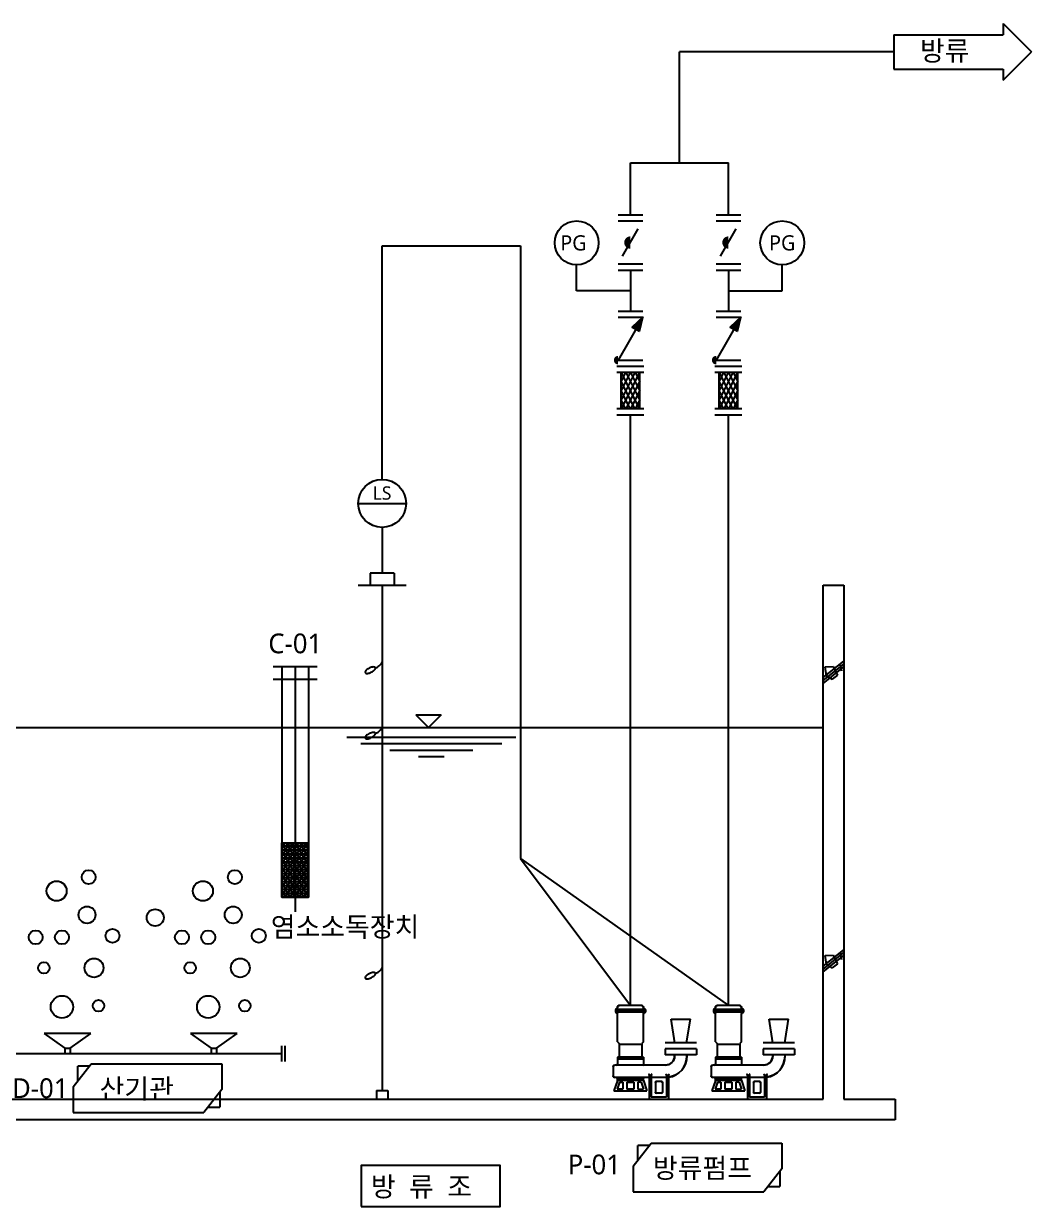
# Model space of a CAD drawing. Header units: millimetres. Extents: x 169673 to 334584, y 156879 to 224061.
# Drawn here: x 186811 to 192189, y 165389 to 171700 of the extents above; entities that cross this region are included whole.
import ezdxf

# ---------------------------------------------------------------- set-up
doc = ezdxf.new("R2010")
doc.units = ezdxf.units.MM
doc.header["$LTSCALE"] = 40
doc.header["$MEASUREMENT"] = 0
doc.layers.get('0').update_dxf_attribs({"linetype": 'CONTINUOUS'})
for name, color, linetype in [('A-PAT-PD', 8, 'CONTINUOUS'), ('A-XXXX-TXT2', 3, 'CONTINUOUS'), ('TEXT', 7, 'CONTINUOUS'), ('WL', 5, 'CONTINUOUS'), ('장비', 5, 'CONTINUOUS')]:
    doc.layers.add(name, color=color, linetype=linetype)
doc.styles.add('맑은 고딕', font='malgun.ttf')

msp = doc.modelspace()

# ---------------------------------------------------------------- hatches: boundary and pattern name
at = {"layer": 'A-PAT-PD'}
h = msp.add_hatch(dxfattribs=at)
h.set_pattern_fill('NET3', color=256, scale=6.626814)
h.set_pattern_definition([(0, (144660.403, 217176.865), (0, 21.040135), []), (60, (144660.403, 217176.865), (-18.2212915, 10.5200675), []), (120, (144660.403, 217176.865), (-18.2212915, -10.5200675), [])])
h.paths.add_polyline_path([(188188.3, 167329), (188330.6, 167329), (188330.6, 167037.9), (188188.3, 167037.9)])

# ---------------------------------------------------------------- linework, layer by layer
for p, q in [((192037.5, 171699.5), (192188.7, 171548.4)), ((192037.5, 171699.5), (192037.5, 171639.2)), ((191454.4, 171639.2), (191454.4, 171457.5)), ((191454.4, 171639.2), (192037.5, 171639.2)), ((192037.5, 171397.2), (192188.7, 171548.4)), ((191454.4, 171457.5), (192037.5, 171457.5)), ((192037.5, 171457.5), (192037.5, 171397.2)), ((191078.4, 165959.7), (191078.4, 168703.6)), ((191078.4, 168703.6), (191188.2, 168703.6)), ((191188.2, 168703.6), (191188.2, 165959.7)), ((191078.4, 168210.2), (191188.2, 168298)), ((191078.4, 168194.7), (191188.2, 168282.5)), ((191078.4, 168179.2), (191188.2, 168267)), ((191088.3, 168266.7), (191131.9, 168268.6)), ((191094.9, 168220.2), (191088.3, 168266.7)), ((191131.9, 168268.6), (191153.7, 168223.1)), ((191177.9, 168243.8), (191169.4, 168277.1)), ((191128.1, 168200.3), (191094.9, 168220.2)), ((191153.7, 168223.1), (191126.2, 168201.3)), ((188188.3, 167037.9), (188330.6, 167037.9)), ((191078.4, 166670.2), (191188.2, 166758)), ((191078.4, 166654.7), (191188.2, 166742.5)), ((191177.9, 166703.8), (191169.4, 166737)), ((191078.4, 166639.2), (191188.2, 166727)), ((191088.3, 166726.7), (191131.9, 166728.6)), ((191094.9, 166680.2), (191088.3, 166726.7)), ((191128.1, 166660.3), (191094.9, 166680.2)), ((191153.7, 166683.1), (191126.2, 166661.3)), ((191131.9, 166728.6), (191153.7, 166683.1)), ((186303.6, 165959.7), (191078.4, 165959.7)), ((191188.2, 165959.7), (191462.6, 165959.7)), ((191462.6, 165959.7), (191462.6, 165850)), ((191462.6, 165850), (185919.5, 165850))]:
    msp.add_line(p, q)
at = {"color": 2}
for p, q in [((188724.4, 170513.8), (189462.2, 170513.8)), ((188724.4, 169267.5), (188724.4, 170513.8)), ((189462.2, 170513.8), (189462.2, 167245)), ((189462.2, 167245), (190572.3, 166460.7)), ((189462.2, 167245), (190049.1, 166460.7))]:
    msp.add_line(p, q, dxfattribs=at)
at = {"ltscale": 0.5}
for p, q in [((188377, 168267), (188141.9, 168267)), ((188188.3, 168267), (188188.3, 167037.9)), ((188330.6, 168267), (188330.6, 167037.9)), ((188377, 168200.7), (188141.9, 168200.7))]:
    msp.add_line(p, q, dxfattribs=at)
at = {"color": 3}
for p, q in [((187075.8, 166026.1, 0), (187170.8, 166149.6, 0)), ((187160.8, 166136.6, 0), (187100.3, 166136.6, 0)), ((187100.3, 166058, 0), (187100.3, 166136.6, 0)), ((187170.8, 166149.6, 0), (187868.6, 166149.6, 0)), ((187868.6, 166149.6, 0), (187868.6, 166012.8, 0)), ((187075.8, 166026.1, 0), (187075.8, 165889.3, 0)), ((187868.6, 166012.8, 0), (187773.6, 165889.3, 0)), ((187857.4, 165998.2, 0), (187857.4, 165918.1, 0)), ((187795.8, 165918.1, 0), (187857.4, 165918.1, 0)), ((187075.8, 165889.3, 0), (187773.6, 165889.3, 0)), ((190064.2, 165602.3, 0), (190159.2, 165725.8, 0)), ((190159.2, 165725.8, 0), (190857, 165725.8, 0)), ((190857, 165725.8, 0), (190857, 165589, 0)), ((190149.2, 165712.8, 0), (190088.7, 165712.8, 0)), ((190088.7, 165634.2, 0), (190088.7, 165712.8, 0)), ((190064.2, 165602.3, 0), (190064.2, 165465.4, 0)), ((190857, 165589, 0), (190762, 165465.4, 0)), ((190845.8, 165574.4, 0), (190845.8, 165494.3, 0)), ((190784.2, 165494.3, 0), (190845.8, 165494.3, 0)), ((190064.2, 165465.4, 0), (190762, 165465.4, 0))]:
    msp.add_line(p, q, dxfattribs=at)
at = {"ltscale": 0.5}
msp.add_lwpolyline([(188259.5, 168267), (188259.5, 166960)], dxfattribs=at)
at = {"color": 3}
for points in [[(188685.3, 168265.5, 0.097007), (188676.8, 168266.6, 0.053948), (188667.4, 168265, 0.081959), (188645, 168254.3, 0.053948), (188637.9, 168248, 0.097007), (188633.3, 168240.7, 0.425649), (188636.7, 168233.6, 0.097007), (188645.3, 168232.5, 0.053948), (188654.6, 168234.2, 0.08196), (188677, 168244.9, 0.053948), (188684.2, 168251.1, 0.097007), (188688.7, 168258.5, 0.42565), (188685.3, 168265.5)], [(188688.5, 168262.7, 0.069189), (188694.5, 168264.2, 0.053948), (188702.9, 168268.7, 0.081959), (188720.8, 168285.9, 0.038134), (188724.4, 168291.5, 0.097007)], [(188688.5, 167913.7, 0.069189), (188694.5, 167915.2, 0.053948), (188702.9, 167919.6, 0.081959), (188720.8, 167936.8, 0.038134), (188724.4, 167942.5, 0.097007)], [(188685.3, 167916.5, 0.097007), (188676.8, 167917.6, 0.053948), (188667.4, 167915.9, 0.081959), (188645, 167905.2, 0.053948), (188637.9, 167899, 0.097007), (188633.3, 167891.6, 0.425649), (188636.7, 167884.6, 0.097007), (188645.3, 167883.5, 0.053948), (188654.6, 167885.1, 0.08196), (188677, 167895.9, 0.053948), (188684.2, 167902.1, 0.097007), (188688.7, 167909.4, 0.42565), (188685.3, 167916.5)], [(188685.3, 166635.1, 0.097007), (188676.8, 166636.2, 0.053948), (188667.4, 166634.5, 0.081959), (188645, 166623.8, 0.053948), (188637.9, 166617.6, 0.097007), (188633.3, 166610.3, 0.425649), (188636.7, 166603.2, 0.097007), (188645.3, 166602.1, 0.053948), (188654.6, 166603.8, 0.08196), (188677, 166614.5, 0.053948), (188684.2, 166620.7, 0.097007), (188688.7, 166628, 0.42565), (188685.3, 166635.1)], [(188688.5, 166632.3, 0.069189), (188694.5, 166633.8, 0.053948), (188702.9, 166638.3, 0.081959), (188720.8, 166655.5, 0.038134), (188724.4, 166661.1, 0.097007)]]:
    msp.add_lwpolyline(points, format="xyb", dxfattribs=at)
at = {"ltscale": 0.5}
msp.add_lwpolyline([(188188.3, 167329), (188330.6, 167329), (188330.6, 167037.9), (188188.3, 167037.9)], close=True, dxfattribs=at)
msp.add_lwpolyline([(188611.9, 165388.6), (189353.3, 165388.6), (189353.3, 165606.7), (188611.9, 165606.7)], close=True)
for centre, radius in [((187158.2, 167145.6), 37.2), ((187938.7, 167145.6), 37.2), ((186987.3, 167071.3), 53.3), ((187767.8, 167071.3), 53.3), ((187149.4, 166943.7), 45.2), ((187930, 166943.7), 45.2), ((187513.6, 166929.1), 45.2), ((187285.3, 166832.2), 37.3), ((188065.8, 166832.2), 37.3), ((186875.5, 166824.1), 37.2), ((187015.8, 166824.1), 37.3), ((187656.1, 166824.1), 37.2), ((187796.3, 166824.1), 37.3), ((186919.4, 166660.9), 30.7), ((187186.7, 166660.9), 50.4), ((187699.9, 166660.9), 30.7), ((187967.2, 166660.9), 50.4), ((187015.8, 166452.5), 59.8), ((187210.8, 166459), 30.7), ((187796.3, 166452.5), 59.8), ((187991.3, 166459), 30.7)]:
    msp.add_circle(centre, radius)
at = {"layer": 'WL'}
for p, q in [((189983.4, 170679.1), (190114.8, 170679.1)), ((190506.6, 170679.1), (190638, 170679.1)), ((190114.8, 170646.4), (189983.4, 170646.4)), ((190007.2, 170458.1), (190091, 170604.8)), ((190638, 170646.4), (190506.6, 170646.4)), ((190530.4, 170458.1), (190614.2, 170604.8)), ((190114.8, 170416.5), (189983.4, 170416.5)), ((190638, 170416.5), (190506.6, 170416.5)), ((189983.4, 170383.8), (190114.8, 170383.8)), ((190049.1, 170383.8), (190049.1, 170165.7)), ((190506.6, 170383.8), (190638, 170383.8)), ((190572.3, 170383.8), (190572.3, 170165.7)), ((190049.1, 170274.7), (189762.2, 170274.7)), ((190572.3, 170274.7), (190859.3, 170274.7)), ((189983.7, 170165.7), (190114.6, 170165.7)), ((190506.9, 170165.7), (190637.8, 170165.7)), ((190114.6, 170132.9), (189983.7, 169903.9)), ((189983.7, 170132.9), (190114.6, 170132.9)), ((190637.8, 170132.9), (190506.9, 169903.9)), ((190506.9, 170132.9), (190637.8, 170132.9)), ((189983.7, 169903.9), (190114.6, 169903.9)), ((190506.9, 169903.9), (190637.8, 169903.9)), ((189977.3, 169871.2), (190121, 169871.2)), ((190121, 169838.5), (189977.3, 169838.5)), ((189999.4, 169837.8), (189999.8, 169838.5)), ((189999.4, 169788.2), (190024.6, 169838.5)), ((189999.4, 169738.6), (190049.4, 169838.5)), ((189999.4, 169689), (190074.2, 169838.5)), ((189999.4, 169644.7), (189999.4, 169838.5)), ((189999.4, 169838.1), (190096.2, 169644.7)), ((190002.1, 169644.7), (190098.8, 169838.1)), ((190024.1, 169838.5), (190098.8, 169689)), ((190048.9, 169838.5), (190098.8, 169738.6)), ((190073.7, 169838.5), (190098.8, 169788.2)), ((190098.5, 169838.5), (190098.8, 169837.8)), ((190098.8, 169644.7), (190098.8, 169838.5)), ((190500.5, 169871.2), (190644.2, 169871.2)), ((190644.2, 169838.5), (190500.5, 169838.5)), ((190522.6, 169837.8), (190523, 169838.5)), ((190522.6, 169788.2), (190547.8, 169838.5)), ((190522.6, 169738.6), (190572.6, 169838.5)), ((190522.6, 169689), (190597.4, 169838.5)), ((190522.6, 169644.7), (190522.6, 169838.5)), ((190522.6, 169838.1), (190619.4, 169644.7)), ((190525.3, 169644.7), (190622, 169838.1)), ((190547.3, 169838.5), (190622, 169689)), ((190572.1, 169838.5), (190622, 169738.6)), ((190596.9, 169838.5), (190622, 169788.2)), ((190621.7, 169838.5), (190622, 169837.8)), ((190622, 169644.7), (190622, 169838.5)), ((189999.4, 169788.5), (190071.4, 169644.7)), ((190026.9, 169644.7), (190098.8, 169788.5)), ((190522.6, 169788.5), (190594.6, 169644.7)), ((190550.1, 169644.7), (190622, 169788.5)), ((189999.4, 169739), (190046.6, 169644.7)), ((190051.6, 169644.7), (190098.8, 169739)), ((190522.6, 169739), (190569.8, 169644.7)), ((190574.9, 169644.7), (190622, 169739)), ((190121, 169644.7), (189977.3, 169644.7)), ((189999.4, 169689.4), (190021.8, 169644.7)), ((190076.4, 169644.7), (190098.8, 169689.4)), ((190644.2, 169644.7), (190500.5, 169644.7)), ((190522.6, 169689.4), (190545, 169644.7)), ((190599.6, 169644.7), (190622, 169689.4)), ((189977.3, 169611.9), (190121, 169611.9)), ((190500.5, 169611.9), (190644.2, 169611.9)), ((188596.5, 169139.5), (188852.3, 169139.5)), ((188724.4, 169011.6), (188724.4, 168767.6)), ((188788.4, 168767.6), (188660.5, 168767.6)), ((188660.5, 168767.6), (188660.5, 168703.6)), ((188788.4, 168767.6), (188788.4, 168703.6)), ((188596.5, 168703.6), (188852.3, 168703.6)), ((188724.4, 168703.6), (188724.4, 166005.9)), ((187169.5, 166310.4), (186921.3, 166310.4)), ((186921.3, 166310.4), (187031.7, 166232.9)), ((187059, 166232.9), (187169.5, 166310.4)), ((187701.8, 166310.4), (187812.2, 166232.9)), ((187950, 166310.4), (187701.8, 166310.4)), ((187839.6, 166232.9), (187950, 166310.4)), ((187031.7, 166232.9), (187031.7, 166203.5)), ((187031.7, 166232.9), (187059, 166232.9)), ((187059, 166232.9), (187059, 166203.5)), ((187812.2, 166232.9), (187812.2, 166203.5)), ((187812.2, 166232.9), (187839.6, 166232.9)), ((187839.6, 166232.9), (187839.6, 166203.5)), ((188188.2, 166162.2), (188188.2, 166244.9)), ((188204.8, 166244.9), (188204.8, 166162.2)), ((186601.9, 166203.5), (188188.2, 166203.5)), ((188694.4, 166005.9), (188754.5, 166005.9)), ((188694.4, 166005.9), (188694.4, 165959.7)), ((188754.5, 166005.9), (188754.5, 165959.7))]:
    msp.add_line(p, q, dxfattribs=at)
at = {"layer": 'WL', "color": 5}
for p, q in [((188903.3, 168011.3), (188971.6, 167943)), ((188903.3, 168011.3), (189039.9, 168011.3)), ((189039.9, 168011.3), (188971.6, 167943)), ((186303.6, 167943), (191078.4, 167943)), ((188536.1, 167891.8), (189437.6, 167891.8)), ((188611.2, 167857.6), (189362.5, 167857.6)), ((188764.9, 167823.5), (189208.8, 167823.5)), ((188918.6, 167789.4), (189055.1, 167789.4))]:
    msp.add_line(p, q, dxfattribs=at)
at = {"layer": 'WL'}
for points in [[(190310.7, 170957.7), (190310.7, 171548.4)], [(191454.4, 171548.4), (190310.7, 171548.4)], [(190049.1, 170679.1), (190049.1, 170957.7)], [(190049.1, 170957.7), (190572.3, 170957.7)], [(190572.3, 170679.1), (190572.3, 170957.7)], [(189762.2, 170274.7), (189762.2, 170412.8)], [(190859.3, 170274.7), (190859.3, 170412.8)], [(190097.1, 170058), (190114.6, 170132.9), (190058.9, 170079.9), (190097.1, 170058)], [(190620.3, 170058), (190637.8, 170132.9), (190582.1, 170079.9), (190620.3, 170058)], [(190049.1, 166460.7), (190049.1, 169611.9)], [(190572.3, 166460.7), (190572.3, 169611.9)]]:
    msp.add_lwpolyline(points, dxfattribs=at)
at = {"layer": 'WL', "const_width": 31.2}
for points in [[(190049.1, 170514.2, -1), (190049.1, 170548.7, -1)], [(190572.3, 170514.2, -1), (190572.3, 170548.7, -1)]]:
    msp.add_lwpolyline(points, format="xyb", dxfattribs=at)
at = {"layer": 'WL'}
for points in [[(189983.7, 169891.9, 21.8, 21.8, -1), (189983.7, 169915.9, 0, 0, 0)], [(190506.9, 169891.9, 21.8, 21.8, -1), (190506.9, 169915.9, 0, 0, 0)]]:
    msp.add_lwpolyline(points, format="xyseb", dxfattribs=at)
for centre, radius in [((189762.2, 170529.9), 117.1), ((190859.3, 170529.9), 117.1), ((188724.4, 169139.5), 127.9)]:
    msp.add_circle(centre, radius, dxfattribs=at)
for points in [[(190058.9, 170079.9), (190097.1, 170058), (190114.6, 170132.9)], [(190582.1, 170079.9), (190620.3, 170058), (190637.8, 170132.9)]]:
    msp.add_solid(points, dxfattribs=at)
at = {"layer": '장비'}
for p, q in [((190129.2, 166439.2), (189969.1, 166439.2)), ((189969.1, 166439.2), (189969.1, 166424.3)), ((190129.2, 166431.8), (189969.1, 166431.8)), ((190129.2, 166424.3), (189969.1, 166424.3)), ((190107.6, 166460.7), (189990.6, 166460.7)), ((190129.2, 166439.2), (190129.2, 166424.3)), ((190652.4, 166439.2), (190492.3, 166439.2)), ((190492.3, 166439.2), (190492.3, 166424.3)), ((190652.4, 166431.8), (190492.3, 166431.8)), ((190652.4, 166424.3), (190492.3, 166424.3)), ((190630.9, 166460.7), (190513.8, 166460.7)), ((190652.4, 166439.2), (190652.4, 166424.3)), ((189979.8, 166266.1), (189979.8, 166413.6)), ((190118.4, 166266.1), (190118.4, 166413.6)), ((190286.8, 166261.9), (190266, 166386.9)), ((190266, 166386.9), (190370.1, 166386.9)), ((190349.3, 166261.9), (190370.1, 166386.9)), ((190503, 166266.1), (190503, 166413.6)), ((190641.6, 166266.1), (190641.6, 166413.6)), ((190810, 166261.9), (190789.2, 166386.9)), ((190789.2, 166386.9), (190893.3, 166386.9)), ((190872.5, 166261.9), (190893.3, 166386.9)), ((189979.8, 166266.1), (189988.7, 166257.3)), ((189988.7, 166257.3), (189988.7, 166184.8)), ((190109.5, 166251.8), (189988.7, 166251.8)), ((190118.4, 166266.1), (190109.5, 166257.3)), ((190109.5, 166257.3), (190109.5, 166184.8)), ((190401.4, 166261.9), (190234.7, 166261.9)), ((190503, 166266.1), (190511.9, 166257.3)), ((190511.9, 166257.3), (190511.9, 166184.8)), ((190632.7, 166251.8), (190511.9, 166251.8)), ((190641.6, 166266.1), (190632.7, 166257.3)), ((190632.7, 166257.3), (190632.7, 166184.8)), ((190924.6, 166261.9), (190757.9, 166261.9)), ((190118.4, 166184.8), (189979.8, 166184.8)), ((189979.8, 166184.8), (189979.8, 166146.6)), ((190118.4, 166174.1), (189979.8, 166174.1)), ((190118.4, 166184.8), (190118.4, 166146.6)), ((190401.4, 166229.7), (190234.7, 166229.7)), ((190234.7, 166229.7), (190234.7, 166197.4)), ((190401.4, 166197.4), (190234.7, 166197.4)), ((190285.2, 166197.4), (190285.2, 166190.9)), ((190350.8, 166197.4), (190350.8, 166190.9)), ((190401.4, 166229.7), (190401.4, 166197.4)), ((190641.6, 166184.8), (190503, 166184.8)), ((190503, 166184.8), (190503, 166146.6)), ((190641.6, 166174.1), (190503, 166174.1)), ((190641.6, 166184.8), (190641.6, 166146.6)), ((190924.6, 166229.7), (190757.9, 166229.7)), ((190757.9, 166229.7), (190757.9, 166197.4)), ((190924.6, 166197.4), (190757.9, 166197.4)), ((190808.4, 166197.4), (190808.4, 166190.9)), ((190874, 166197.4), (190874, 166190.9)), ((190924.6, 166229.7), (190924.6, 166197.4)), ((189956.6, 166132.7), (189956.6, 166085.7)), ((190236.3, 166142), (189965.9, 166142)), ((190479.8, 166132.7), (190479.8, 166085.7)), ((190759.5, 166142), (190489.1, 166142)), ((189979.8, 166060.8), (189961.3, 166005.6)), ((190149.9, 166076.4), (189965.9, 166076.4)), ((189991.1, 166050.7), (189979.1, 166014.7)), ((189979.8, 166060.8), (189979.8, 166071.7)), ((190118.4, 166069.6), (189979.8, 166069.6)), ((190118.4, 166060.8), (189979.8, 166060.8)), ((189991.1, 166050.7), (190009.3, 166050.7)), ((190009.3, 166050.7), (190009.3, 166014.7)), ((190030.2, 166050.7), (190030.2, 166014.7)), ((190030.2, 166050.7), (190068, 166050.7)), ((190068, 166050.7), (190068, 166014.7)), ((190107.1, 166050.7), (190089, 166050.7)), ((190089, 166050.7), (190089, 166014.7)), ((190107.1, 166050.7), (190119.2, 166014.7)), ((190118.4, 166060.8), (190118.4, 166071.7)), ((190118.4, 166060.8), (190136.9, 166005.6)), ((190149.9, 166088.8), (190149.9, 165959.7)), ((190160.7, 166088.8), (190160.7, 165970.5)), ((190241.7, 166076.4), (190160.7, 166076.4)), ((190182.2, 166049.5), (190182.2, 165997.4)), ((190214.8, 166054.9), (190187.6, 166054.9)), ((190220.2, 166049.5), (190220.2, 165997.4)), ((190241.7, 166088.8), (190241.7, 165970.5)), ((190252.5, 166088.8), (190252.5, 165959.7)), ((190503, 166060.8), (190484.5, 166005.6)), ((190673.1, 166076.4), (190489.1, 166076.4)), ((190514.3, 166050.7), (190502.3, 166014.7)), ((190503, 166060.8), (190503, 166071.7)), ((190641.6, 166069.6), (190503, 166069.6)), ((190641.6, 166060.8), (190503, 166060.8)), ((190514.3, 166050.7), (190532.5, 166050.7)), ((190532.5, 166050.7), (190532.5, 166014.7)), ((190553.4, 166050.7), (190553.4, 166014.7)), ((190553.4, 166050.7), (190591.2, 166050.7)), ((190591.2, 166050.7), (190591.2, 166014.7)), ((190630.3, 166050.7), (190612.2, 166050.7)), ((190612.2, 166050.7), (190612.2, 166014.7)), ((190630.3, 166050.7), (190642.4, 166014.7)), ((190641.6, 166060.8), (190641.6, 166071.7)), ((190641.6, 166060.8), (190660.1, 166005.6)), ((190673.1, 166088.8), (190673.1, 165959.7)), ((190683.9, 166088.8), (190683.9, 165970.5)), ((190764.9, 166076.4), (190683.9, 166076.4)), ((190705.4, 166049.5), (190705.4, 165997.4)), ((190738, 166054.9), (190710.8, 166054.9)), ((190743.4, 166049.5), (190743.4, 165997.4)), ((190764.9, 166088.8), (190764.9, 165970.5)), ((190775.7, 166088.8), (190775.7, 165959.7)), ((189961.3, 166005.6), (190136.9, 166005.6)), ((190009.3, 166014.7), (189979.1, 166014.7)), ((190068, 166014.7), (190030.2, 166014.7)), ((190089, 166014.7), (190119.2, 166014.7)), ((190214.8, 165992), (190187.6, 165992)), ((190484.5, 166005.6), (190660.1, 166005.6)), ((190532.5, 166014.7), (190502.3, 166014.7)), ((190591.2, 166014.7), (190553.4, 166014.7)), ((190612.2, 166014.7), (190642.4, 166014.7)), ((190738, 165992), (190710.8, 165992)), ((190241.7, 165970.5), (190160.7, 165970.5)), ((190764.9, 165970.5), (190683.9, 165970.5))]:
    msp.add_line(p, q, dxfattribs=at)
for centre, radius, start, end in [((189969.1, 166450), 10.8, 270, 0), ((189969.1, 166413.6), 10.8, 0, 90), ((189990.6, 166450), 10.8, 90, 180), ((190107.6, 166450), 10.8, 0, 90), ((190129.2, 166450), 10.8, 180, 270), ((190129.2, 166413.6), 10.8, 90, 180), ((190492.3, 166450), 10.8, 270, 0), ((190492.3, 166413.6), 10.8, 0, 90), ((190513.8, 166450), 10.8, 90, 180), ((190630.9, 166450), 10.8, 0, 90), ((190652.4, 166450), 10.8, 180, 270), ((190652.4, 166413.6), 10.8, 90, 180), ((190236.3, 166190.9), 48.9, 270, 0), ((190236.3, 166190.9), 114.6, 278.12436, 0), ((190759.5, 166190.9), 48.9, 270, 0), ((190759.5, 166190.9), 114.6, 278.12436, 0), ((189965.9, 166132.7), 9.28, 90, 180), ((189975.2, 166146.6), 4.64, 270, 0), ((190123, 166146.6), 4.64, 180, 270), ((190489.1, 166132.7), 9.28, 90, 180), ((190498.4, 166146.6), 4.64, 270, 0), ((190646.3, 166146.6), 4.64, 180, 270), ((189965.9, 166085.7), 9.28, 180, 270), ((189975.2, 166071.7), 4.64, 0, 90), ((190123, 166071.7), 4.64, 90, 180), ((190145.6, 166088.8), 4.32, 0, 90), ((190165, 166088.8), 4.32, 90, 180), ((190187.6, 166049.5), 5.38, 90, 180), ((190214.8, 166049.5), 5.38, 0, 90), ((190237.4, 166088.8), 4.32, 0, 90), ((190256.8, 166088.8), 4.32, 90, 180), ((190489.1, 166085.7), 9.28, 180, 270), ((190498.4, 166071.7), 4.64, 0, 90), ((190646.3, 166071.7), 4.64, 90, 180), ((190668.8, 166088.8), 4.32, 0, 90), ((190688.2, 166088.8), 4.32, 90, 180), ((190710.8, 166049.5), 5.38, 90, 180), ((190738, 166049.5), 5.38, 0, 90), ((190760.6, 166088.8), 4.32, 0, 90), ((190780, 166088.8), 4.32, 90, 180), ((190187.6, 165997.4), 5.38, 180, 270), ((190214.8, 165997.4), 5.38, 270, 0), ((190710.8, 165997.4), 5.38, 180, 270), ((190738, 165997.4), 5.38, 270, 0)]:
    msp.add_arc(centre, radius, start, end, dxfattribs=at)
at = {"layer": '장비', "extrusion": (0, 0, -1)}
for centre, major_axis, start_param, end_param in [((189969.1, 166450), (7.61, 7.61), 0.785398, 2.356194), ((189969.1, 166413.6), (-7.61, 7.61), 0.785398, 2.356194), ((189990.6, 166450), (-7.61, 7.61), 5.497787, 7.068583), ((190107.6, 166450), (-7.61, 7.61), 0.785398, 2.356194), ((190129.2, 166450), (7.61, 7.61), 2.356194, 3.926991), ((190129.2, 166413.6), (-7.61, 7.61), 5.497787, 7.068583), ((190492.3, 166450), (7.61, 7.61), 0.785398, 2.356194), ((190492.3, 166413.6), (-7.61, 7.61), 0.785398, 2.356194), ((190513.8, 166450), (-7.61, 7.61), 5.497787, 7.068583), ((190630.9, 166450), (-7.61, 7.61), 0.785398, 2.356194), ((190652.4, 166450), (7.61, 7.61), 2.356194, 3.926991), ((190652.4, 166413.6), (-7.61, 7.61), 5.497787, 7.068583), ((190236.3, 166190.9), (34.6, 34.6), 0.785398, 2.356194), ((190236.3, 166190.9), (-81, 81), 2.356194, 3.785194), ((190759.5, 166190.9), (34.6, 34.6), 0.785398, 2.356194), ((190759.5, 166190.9), (-81, 81), 2.356194, 3.785194), ((189965.9, 166132.7), (-6.57, 6.57), 5.497787, 7.068583), ((189975.2, 166146.6), (3.28, 3.28), 0.785398, 2.356194), ((190123, 166146.6), (3.28, 3.28), 2.356194, 3.926991), ((190489.1, 166132.7), (-6.57, 6.57), 5.497787, 7.068583), ((190498.4, 166146.6), (3.28, 3.28), 0.785398, 2.356194), ((190646.3, 166146.6), (3.28, 3.28), 2.356194, 3.926991), ((189965.9, 166085.7), (6.57, 6.57), 2.356194, 3.926991), ((189975.2, 166071.7), (-3.28, 3.28), 0.785398, 2.356194), ((190123, 166071.7), (3.28, 3.28), 3.926991, 5.497787), ((190145.6, 166088.8), (3.05, 3.05), -0.785398, 0.785398), ((190165, 166088.8), (3.05, 3.05), 3.926991, 5.497787), ((190187.6, 166049.5), (3.8, 3.8), 3.926991, 5.497787), ((190214.8, 166049.5), (-3.8, 3.8), 0.785398, 2.356194), ((190237.4, 166088.8), (3.05, 3.05), -0.785398, 0.785398), ((190256.8, 166088.8), (-3.05, 3.05), 5.497787, 7.068583), ((190489.1, 166085.7), (6.57, 6.57), 2.356194, 3.926991), ((190498.4, 166071.7), (-3.28, 3.28), 0.785398, 2.356194), ((190646.3, 166071.7), (3.28, 3.28), 3.926991, 5.497787), ((190668.8, 166088.8), (3.05, 3.05), -0.785398, 0.785398), ((190688.2, 166088.8), (3.05, 3.05), 3.926991, 5.497787), ((190710.8, 166049.5), (3.8, 3.8), 3.926991, 5.497787), ((190738, 166049.5), (-3.8, 3.8), 0.785398, 2.356194), ((190760.6, 166088.8), (3.05, 3.05), -0.785398, 0.785398), ((190780, 166088.8), (-3.05, 3.05), 5.497787, 7.068583), ((190187.6, 165997.4), (-3.8, 3.8), 3.926991, 5.497787), ((190214.8, 165997.4), (-3.8, 3.8), 2.356194, 3.926991), ((190710.8, 165997.4), (-3.8, 3.8), 3.926991, 5.497787), ((190738, 165997.4), (-3.8, 3.8), 2.356194, 3.926991)]:
    msp.add_ellipse(centre, major_axis=major_axis, ratio=1, start_param=start_param, end_param=end_param, dxfattribs=at)

# ---------------------------------------------------------------- texts
at = {"layer": 'A-XXXX-TXT2', "style": '맑은 고딕'}
for s, p in [('방류', (191594.4, 171501.8)), ('C-01', (188116.8, 168339.8, 0)), ('염소소독장치', (188130, 166827.3, 0)), ('D-01', (186749.3, 165966.4, 0)), (' 산기관', (187181, 165963.9, 0)), ('P-01', (189714.6, 165559.5, 0)), ('방류펌프', (190169.4, 165540.1, 0)), ('방  류  조', (188664.6, 165441.2))]:
    msp.add_text(s, height=105.26, dxfattribs=at).set_placement(p)
at = {"layer": 'TEXT', "style": '맑은 고딕'}
msp.add_text('LS', height=71.07, dxfattribs=at).set_placement((188674.3, 169159.5))
at = {"layer": 'WL', "style": '맑은 고딕'}
for p in [(189675.1, 170489.5), (190789.3, 170489.5)]:
    msp.add_text('PG', height=80.77, dxfattribs=at).set_placement(p)

doc.saveas('drawing.dxf')
